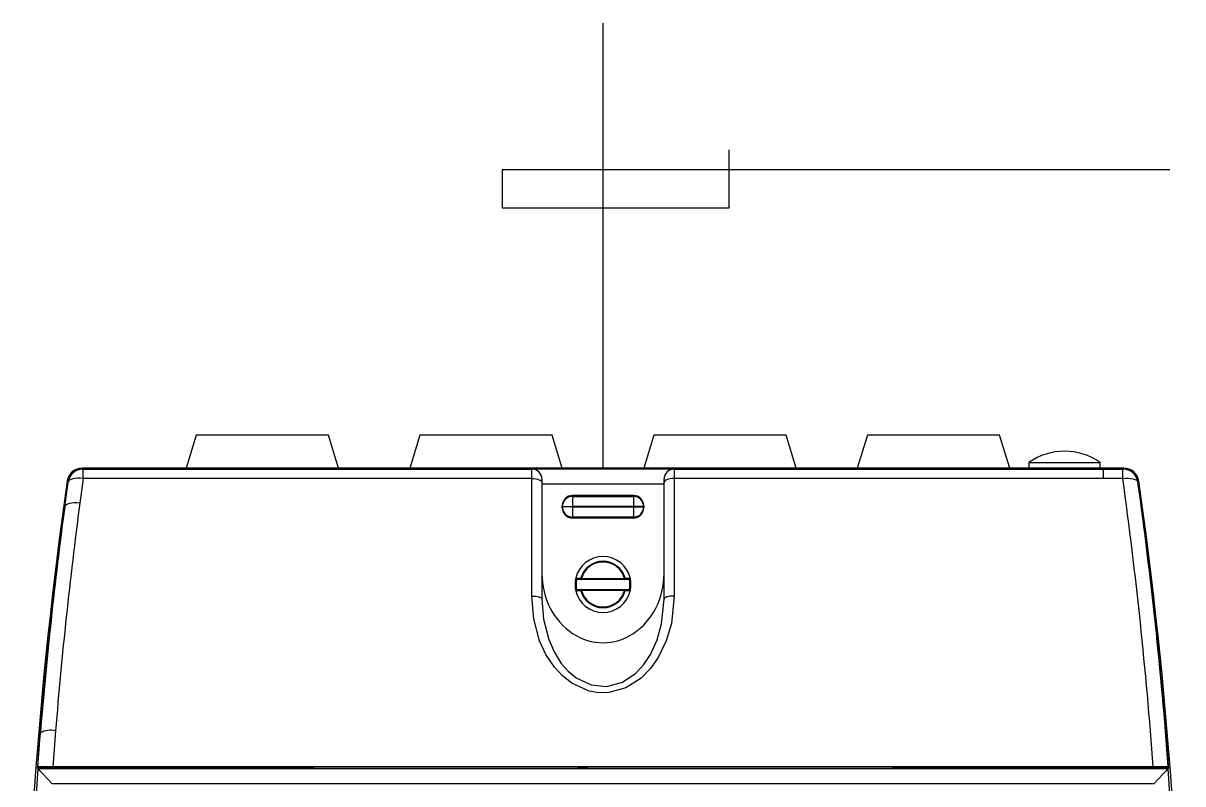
# Model space of a CAD drawing. Header units: millimetres. Extents: x 0 to 210250, y 0 to 148500.
# Drawn here: x 23672 to 31651, y 96527 to 101765 of the extents above; entities that cross this region are included whole.
import ezdxf

# ---------------------------------------------------------------- set-up
doc = ezdxf.new("R2010")
doc.units = ezdxf.units.MM
doc.header["$LTSCALE"] = 250
doc.header["$MEASUREMENT"] = 0
doc.layers.get('0').update_dxf_attribs({"lineweight": 25})
doc.layers.add('1', color=1, linetype='Continuous')
doc.layers.add('원격검침', color=3, linetype='Continuous')

msp = doc.modelspace()

# ---------------------------------------------------------------- linework, layer by layer
at = {"color": 7}
msp.add_line((27661.6, 98700.8), (27661.6, 101764.9), dxfattribs=at)
at = {"layer": '1'}
for p, q in [((28530, 100493.3), (28530, 100891.9)), ((31560.9, 100755.1), (26968.3, 100755.1)), ((26968.3, 100755.1), (26968.3, 100493.3)), ((26968.3, 100493.3), (28530, 100493.3))]:
    msp.add_line(p, q, dxfattribs=at)
at = {"layer": '원격검침', "color": 3}
for p, q in [((24862.2, 98928.3), (24792.3, 98700.8)), ((25772, 98928.3), (24862.2, 98928.3)), ((25842, 98700.8), (25772, 98928.3)), ((26401.9, 98928.3), (26331.9, 98700.8)), ((27311.6, 98928.3), (26401.9, 98928.3)), ((27381.6, 98700.8), (27311.6, 98928.3)), ((28011.5, 98928.3), (27941.5, 98700.8)), ((28921.2, 98928.3), (28011.5, 98928.3)), ((28991.2, 98700.8), (28921.2, 98928.3)), ((29481.1, 98928.3), (29411.1, 98700.8)), ((30390.9, 98928.3), (29481.1, 98928.3)), ((30460.9, 98700.8), (30390.9, 98928.3)), ((30592.5, 98740), (30592.5, 98705)), ((30592.5, 98740), (31082.4, 98740)), ((30662.5, 98705), (30662.8, 98700.8)), ((31012.1, 98700.8), (31012.4, 98705)), ((31082.4, 98705), (31082.4, 98740)), ((24013.1, 98626.6), (24000.1, 98622.5)), ((24028.5, 98629.4), (24013.1, 98626.6)), ((24046, 98630.7), (24028.5, 98629.4)), ((24064.8, 98630.6), (24046, 98630.7)), ((24084.4, 98629), (24061.5, 98459.4)), ((24082.3, 98696.4), (24061.7, 98693.1)), ((24084.4, 98629), (24064.8, 98630.6)), ((24078.4, 98700.8), (31244.7, 98700.8)), ((31244.7, 98700.8), (24078.4, 98700.8)), ((24078.4, 98700.8), (24080.3, 98698.6)), ((24080.3, 98698.6), (24082, 98696.7)), ((24082, 98696.7), (24083.4, 98695)), ((24082, 98696.7), (31241.1, 98696.7)), ((24083.4, 98695), (24084.4, 98693.9)), ((24084.4, 98629), (24084.4, 98693.9)), ((24084.4, 98693.9), (27171.7, 98693.9)), ((27171.7, 98629), (24084.4, 98629)), ((27171.7, 98694.8), (28151.4, 98694.8)), ((27171.7, 98693.9), (27171.7, 98694.8)), ((27171.7, 98629), (27171.7, 98693.9)), ((27171.7, 97820.1), (27171.7, 98629)), ((27171.7, 98629), (27185.3, 98628.5)), ((27185.3, 98628.5), (27198.5, 98627)), ((27198.5, 98627), (27210.6, 98624.5)), ((27210.6, 98624.5), (27221.2, 98621.2)), ((27241.7, 98624), (27241.7, 98602.3)), ((27241.7, 98624), (27241.7, 98624)), ((28081.5, 98602.3), (28081.5, 98624)), ((28081.5, 98624), (28081.5, 98624)), ((28112.6, 98624.5), (28101.9, 98621.2)), ((28124.7, 98627), (28112.6, 98624.5)), ((28137.8, 98628.5), (28124.7, 98627)), ((28151.4, 98629), (28137.8, 98628.5)), ((28151.4, 98694.8), (28151.4, 98693.9)), ((28151.4, 98693.9), (28151.4, 98629)), ((28151.4, 98693.9), (31104.8, 98693.9)), ((28151.4, 98629), (28151.4, 97820.1)), ((31104.8, 98629), (28151.4, 98629)), ((31104.8, 98629), (31104.8, 98693.9)), ((31104.8, 98693.9), (31238.7, 98693.9)), ((31238.7, 98629), (31104.8, 98629)), ((31238.7, 98693.9), (31239.7, 98695)), ((31238.7, 98629), (31238.7, 98693.9)), ((31238.7, 98629), (31258.3, 98630.6)), ((31239.7, 98695), (31241.1, 98696.7)), ((31241.1, 98696.7), (31242.8, 98698.6)), ((31242.8, 98698.6), (31244.7, 98700.8)), ((31258.3, 98630.6), (31277.1, 98630.7)), ((31277.1, 98630.7), (31294.6, 98629.4)), ((31294.6, 98629.4), (31310.1, 98626.6)), ((31310.1, 98626.6), (31323, 98622.5)), ((23957.5, 98435.2), (23980.4, 98603.8)), ((23979.5, 98604.8), (23978.4, 98606.2)), ((23979.7, 98604.7), (23979.5, 98604.8)), ((23980.4, 98603.8), (23979.7, 98604.7)), ((23983.5, 98610.8), (23980.4, 98603.8)), ((23990.1, 98617.2), (23983.5, 98610.8)), ((24000.1, 98622.5), (23990.1, 98617.2)), ((27221.2, 98621.2), (27229.9, 98617.1)), ((27229.9, 98617.1), (27236.3, 98612.5)), ((27236.3, 98612.5), (27240.3, 98607.5)), ((27240.3, 98607.5), (27241.7, 98602.3)), ((27241.7, 98602.3), (27241.7, 97798.5)), ((28081.5, 98589.9), (27241.7, 98589.9)), ((28082.8, 98607.5), (28081.5, 98602.3)), ((28081.5, 97798.5), (28081.5, 98602.3)), ((28086.8, 98612.5), (28082.8, 98607.5)), ((28093.2, 98617.1), (28086.8, 98612.5)), ((28101.9, 98621.2), (28093.2, 98617.1)), ((31323, 98622.5), (31333, 98617.2)), ((31333, 98617.2), (31339.6, 98610.8)), ((31339.6, 98610.8), (31342.7, 98603.8)), ((31343.1, 98604.3), (31342.7, 98603.8)), ((31344.7, 98606.2), (31343.1, 98604.3)), ((31363.1, 98471.2), (31344.7, 98606.2)), ((27451.6, 98512.2), (27451.6, 98506.1)), ((27521.6, 98512.2), (27451.6, 98512.2)), ((27451.6, 98506.1), (27871.5, 98506.1)), ((27451.6, 98506.1), (27451.6, 98436.1)), ((27521.6, 98507.3), (27521.6, 98512.2)), ((27801.5, 98512.2), (27521.6, 98512.2)), ((27801.5, 98509.8), (27521.6, 98509.8)), ((27801.5, 98507.3), (27521.6, 98507.3)), ((27801.5, 98507.3), (27801.5, 98512.2)), ((27871.5, 98512.2), (27801.5, 98512.2)), ((27871.5, 98506.1), (27871.5, 98512.2)), ((27871.5, 98506.1), (27871.5, 98436.1)), ((23960.5, 98442), (23957.5, 98435.2)), ((23967.1, 98448.1), (23960.5, 98442)), ((23977.1, 98453.2), (23967.1, 98448.1)), ((23990, 98457.2), (23977.1, 98453.2)), ((24005.5, 98459.9), (23990, 98457.2)), ((24023.1, 98461.1), (24005.5, 98459.9)), ((24041.9, 98461), (24023.1, 98461.1)), ((24061.5, 98459.4), (24041.9, 98461)), ((27381.6, 98436.1), (27381.6, 98442.2)), ((27381.6, 98433.7), (27381.6, 98436.1)), ((27381.6, 98436.1), (27451.6, 98436.1)), ((27451.6, 98433.7), (27381.6, 98433.7)), ((27381.6, 98427.6), (27381.6, 98433.7)), ((27871.5, 98436.1), (27451.6, 98436.1)), ((27451.6, 98436.1), (27451.6, 98433.7)), ((27451.6, 98433.7), (27451.6, 98363.7)), ((27451.6, 98433.7), (27871.5, 98433.7)), ((27871.5, 98433.7), (27871.5, 98436.1)), ((27941.5, 98436.1), (27871.5, 98436.1)), ((27871.5, 98433.7), (27871.5, 98363.7)), ((27871.5, 98433.7), (27941.5, 98433.7)), ((27941.5, 98442.2), (27941.5, 98436.1)), ((27941.5, 98436.1), (27941.5, 98433.7)), ((27941.5, 98433.7), (27941.5, 98427.6)), ((27871.5, 98363.7), (27451.6, 98363.7)), ((27451.6, 98363.7), (27451.6, 98357.6)), ((27451.6, 98357.6), (27521.6, 98357.6)), ((27521.6, 98362.5), (27801.5, 98362.5)), ((27521.6, 98362.5), (27521.6, 98357.6)), ((27521.6, 98357.6), (27801.5, 98357.6)), ((27801.5, 98362.5), (27801.5, 98357.6)), ((27801.5, 98357.6), (27871.5, 98357.6)), ((27871.5, 98357.6), (27871.5, 98363.7)), ((27512.8, 97934.5), (27472.3, 97934.5)), ((27474, 97942.6), (27484, 97942.7)), ((27484, 97942.7), (27508, 97942.9)), ((27508, 97942.9), (27512.8, 97941.5)), ((27508, 97942.9), (27508, 97941.3)), ((27508, 97941.3), (27508.1, 97939.8)), ((27508.1, 97939.8), (27508.5, 97938.4)), ((27508.5, 97938.4), (27509.1, 97937.1)), ((27509.1, 97937.1), (27509.8, 97936)), ((27509.8, 97936), (27510.7, 97935.2)), ((27510.7, 97935.2), (27511.7, 97934.7)), ((27511.7, 97934.7), (27512.8, 97934.5)), ((27512.8, 97941.5), (27512.8, 97934.5)), ((27512.8, 97941.5), (27810.3, 97941.5)), ((27810.3, 97934.5), (27512.8, 97934.5)), ((27815.1, 97942.9), (27810.3, 97941.5)), ((27810.3, 97934.5), (27810.3, 97941.5)), ((27810.3, 97934.5), (27811.4, 97934.7)), ((27850.8, 97934.5), (27810.3, 97934.5)), ((27811.4, 97934.7), (27812.4, 97935.2)), ((27812.4, 97935.2), (27813.3, 97936)), ((27813.3, 97936), (27814, 97937.1)), ((27814, 97937.1), (27814.6, 97938.4)), ((27814.6, 97938.4), (27815, 97939.8)), ((27815, 97939.8), (27815.2, 97941.3)), ((27815.2, 97941.3), (27815.1, 97942.9)), ((27815.1, 97942.9), (27825.1, 97942.8)), ((27825.1, 97942.8), (27849.1, 97942.6)), ((27472.3, 97864.5), (27512.8, 97864.5)), ((27498, 97856.3), (27474, 97856.4)), ((27508, 97856.2), (27498, 97856.3)), ((27508.1, 97859.3), (27508, 97857.7)), ((27508, 97857.7), (27508, 97856.2)), ((27512.8, 97857.5), (27508, 97856.2)), ((27508.5, 97860.7), (27508.1, 97859.3)), ((27509.1, 97862), (27508.5, 97860.7)), ((27509.8, 97863.1), (27509.1, 97862)), ((27510.7, 97863.9), (27509.8, 97863.1)), ((27511.7, 97864.4), (27510.7, 97863.9)), ((27512.8, 97864.5), (27511.7, 97864.4)), ((27512.8, 97864.5), (27512.8, 97857.5)), ((27512.8, 97864.5), (27810.3, 97864.5)), ((27810.3, 97857.5), (27512.8, 97857.5)), ((27810.3, 97864.5), (27811.4, 97864.4)), ((27810.3, 97857.5), (27810.3, 97864.5)), ((27810.3, 97864.5), (27850.8, 97864.5)), ((27810.3, 97857.5), (27815.1, 97856.2)), ((27811.4, 97864.4), (27812.4, 97863.9)), ((27812.4, 97863.9), (27813.3, 97863.1)), ((27813.3, 97863.1), (27814, 97862)), ((27814, 97862), (27814.6, 97860.7)), ((27814.6, 97860.7), (27815, 97859.3)), ((27815, 97859.3), (27815.2, 97857.7)), ((27815.2, 97857.7), (27815.1, 97856.2)), ((27839.1, 97856.4), (27815.1, 97856.2)), ((27849.1, 97856.4), (27839.1, 97856.4)), ((27184.8, 97664.1), (27171.7, 97820.1)), ((27171.7, 97820.1), (27185.3, 97819.7)), ((27185.3, 97819.7), (27198.5, 97818.4)), ((27198.5, 97818.4), (27210.6, 97816.4)), ((27210.6, 97816.4), (27221.2, 97813.7)), ((27221.2, 97813.7), (27229.9, 97810.5)), ((27229.9, 97810.5), (27236.3, 97806.7)), ((27236.3, 97806.7), (27240.3, 97802.7)), ((27240.3, 97802.7), (27241.7, 97798.5)), ((27241.7, 97798.5), (27252.5, 97659.9)), ((28064.8, 97627.6), (28081.5, 97798.5)), ((28082.8, 97802.7), (28081.5, 97798.5)), ((28086.8, 97806.7), (28082.8, 97802.7)), ((28093.2, 97810.5), (28086.8, 97806.7)), ((28101.9, 97813.7), (28093.2, 97810.5)), ((28112.6, 97816.4), (28101.9, 97813.7)), ((28124.7, 97818.4), (28112.6, 97816.4)), ((28137.8, 97819.7), (28124.7, 97818.4)), ((28151.4, 97820.1), (28132, 97630.9)), ((28151.4, 97820.1), (28137.8, 97819.7)), ((27225.6, 97512.1), (27184.8, 97664.1)), ((27252.5, 97659.9), (27287.9, 97520.5)), ((28034.4, 97518.2), (28064.8, 97627.6)), ((28132, 97630.9), (28096.9, 97510.5)), ((27269.1, 97417.4), (27225.6, 97512.1)), ((27287.9, 97520.5), (27324.4, 97436.4)), ((27987.8, 97416.5), (28034.4, 97518.2)), ((28096.9, 97510.5), (28042.2, 97396.8)), ((27324.4, 97436.4), (27374.7, 97356.3)), ((27326.9, 97330), (27269.1, 97417.4)), ((27374.7, 97356.3), (27421, 97303.4)), ((27886.4, 97288.6), (27941.9, 97347.9)), ((27941.9, 97347.9), (27987.8, 97416.5)), ((28042.2, 97396.8), (27989, 97321.2)), ((27382, 97270.2), (27326.9, 97330)), ((27446.2, 97219.6), (27382, 97270.2)), ((27421, 97303.4), (27476.9, 97256.9)), ((27795.9, 97227.8), (27886.4, 97288.6)), ((27989, 97321.2), (27923.9, 97254.8)), ((27567.5, 97165.1), (27446.2, 97219.6)), ((27476.9, 97256.9), (27580.9, 97207.9)), ((27580.9, 97207.9), (27683.6, 97197.7)), ((27683.6, 97197.7), (27695.6, 97198.9)), ((27695.6, 97198.9), (27795.9, 97227.8)), ((27818.2, 97187.3), (27701.3, 97155.1)), ((27923.9, 97254.8), (27818.2, 97187.3)), ((27633.9, 97154.1), (27567.5, 97165.1)), ((27701.3, 97155.1), (27633.9, 97154.1)), ((23779.8, 96750), (23789.9, 96877.1)), ((23894.5, 96892), (23884.4, 96764.2)), ((23771.6, 96643.3), (23779.8, 96750)), ((23884.4, 96764.2), (23875.3, 96643.3)), ((23769.8, 96643.3), (23769.2, 96636.3)), ((23769.2, 96636.3), (23954.5, 96636.3)), ((23769.2, 96636.3), (23773.5, 96631.8)), ((23771.6, 96643.3), (23769.4, 96643.3)), ((23875.3, 96643.3), (23771.6, 96643.3)), ((23773.5, 96631.8), (31549.6, 96631.8)), ((23773.5, 96631.8), (23777.3, 96627.7)), ((31447.8, 96643.3), (23875.3, 96643.3)), ((23955.1, 96643.3), (23954.5, 96636.3)), ((25642.6, 96636.3), (23954.5, 96636.3)), ((24330.4, 96636.3), (24330.4, 96643.3)), ((25702, 96642.3), (25642.6, 96636.3)), ((25807, 96642.3), (25702, 96642.3)), ((25807, 96643.3), (25807, 96642.3)), ((25912, 96642.3), (25807, 96642.3)), ((25810.4, 96642.3), (25810.4, 96643.3)), ((25908.6, 96643.3), (25908.6, 96642.3)), ((25912, 96642.3), (25912, 96643.3)), ((27276.6, 96642.3), (25912, 96642.3)), ((27276.6, 96643.3), (27276.6, 96642.3)), ((27346.6, 96642.3), (27276.6, 96642.3)), ((27280, 96642.3), (27280, 96643.3)), ((27343.3, 96643.3), (27343.3, 96642.3)), ((27346.6, 96642.3), (27346.6, 96643.3)), ((27486, 96642.3), (27346.6, 96642.3)), ((27486.6, 96642.6), (27486, 96642.3)), ((27486.6, 96642.6), (27486.6, 96643.3)), ((27486.6, 96642.6), (27556.6, 96642.6)), ((27492.7, 96643.3), (27492.7, 96642.6)), ((27553.5, 96642.6), (27553.5, 96643.3)), ((27556.6, 96643.3), (27556.6, 96642.6)), ((27766.5, 96642.6), (27556.6, 96642.6)), ((27766.5, 96642.6), (27766.5, 96643.3)), ((27836.5, 96642.6), (27766.5, 96642.6)), ((27769.6, 96643.3), (27769.6, 96642.6)), ((27830.4, 96643.3), (27830.4, 96642.6)), ((27836.5, 96642.6), (27836.5, 96643.3)), ((27837.1, 96642.3), (27836.5, 96642.6)), ((27976.5, 96642.3), (27837.1, 96642.3)), ((27976.5, 96643.3), (27976.5, 96642.3)), ((28046.5, 96642.3), (27976.5, 96642.3)), ((27979.8, 96642.3), (27979.8, 96643.3)), ((28043.1, 96643.3), (28043.1, 96642.3)), ((28046.5, 96642.3), (28046.5, 96643.3)), ((29411.1, 96642.3), (28046.5, 96642.3)), ((29411.1, 96643.3), (29411.1, 96642.3)), ((29516.1, 96642.3), (29411.1, 96642.3)), ((29414.5, 96642.3), (29414.5, 96643.3)), ((29512.7, 96643.3), (29512.7, 96642.3)), ((29516.1, 96642.3), (29516.1, 96643.3)), ((29621.1, 96642.3), (29516.1, 96642.3)), ((29680.5, 96636.3), (29621.1, 96642.3)), ((31368.6, 96636.3), (29680.5, 96636.3)), ((30551.8, 96643.3), (30551.8, 96636.3)), ((30551.8, 96643.3), (30551.8, 96636.3)), ((31111.7, 96636.3), (31111.7, 96643.3)), ((31111.7, 96643.3), (31111.7, 96636.3)), ((31195.7, 96636.3), (31195.7, 96643.3)), ((31368.6, 96636.3), (31368, 96643.3)), ((31368.6, 96636.3), (31553.9, 96636.3)), ((31551.5, 96643.3), (31447.8, 96643.3)), ((31549.6, 96631.8), (31545.8, 96627.7)), ((31549.6, 96631.8), (31553.9, 96636.3)), ((31551.5, 96643.3), (31553.7, 96643.3)), ((31553.9, 96636.3), (31553.3, 96643.3)), ((23777.3, 96627.7), (23787.1, 96617)), ((23787.1, 96617), (23807.4, 96595.2)), ((23807.4, 96595.2), (23840.7, 96559.3)), ((23840.7, 96559.3), (23870.6, 96527.2)), ((31482.4, 96559.3), (31452.5, 96527.2)), ((31515.7, 96595.2), (31482.4, 96559.3)), ((31536, 96617), (31515.7, 96595.2)), ((31545.8, 96627.7), (31536, 96617)), ((23870.6, 96527.2), (23870.9, 96526.8)), ((31452.2, 96526.8), (23870.9, 96526.8)), ((31452.5, 96527.2), (31452.2, 96526.8))]:
    msp.add_line(p, q, dxfattribs=at)
for centre, radius, start, end in [((30837.5, 98390.1), 427.1, 55.00798, 124.99202), ((24078.4, 98595.9), 105, 89.9995, 171.88813), ((24075.5, 98596.9), 102, 100.4982, 172.24425), ((24082.1, 98592), 104.7, 90.04604, 172.22419), ((24084.4, 98589), 105, 90.0044, 171.89461), ((27170.7, 98623.9), 70.9, 0.05875, 89.24065), ((27171.7, 98624), 70, 0, 90.00109), ((28152.3, 98624), 70.9, 90.7226, 179.978), ((28151.4, 98624), 70, 89.99891, 180), ((31238.7, 98589), 105, 8.10539, 89.9956), ((12.8, 94337.7), 31519.4, 4.19487, 7.82492), ((31241, 98591.9), 104.7, 7.80815, 89.92162), ((31244.7, 98595.9), 105, 8.11187, 90.0005), ((31244.7, 98595.9), 105, 8.11378, 90.00048), ((53904.5, 94344.4), 30232.6, 171.88762, 188.11238), ((53904.5, 94344.4), 30232.6, 171.88763, 188.11237), ((54764.6, 94336.5), 31080.9, 172.10419, 175.74358), ((590.7, 94337.2), 31046.5, 4.25985, 7.89885), ((1418.6, 94344.4), 30232.6, 351.88762, 8.11238), ((1418.6, 94344.4), 30232.6, 351.88763, 8.11237), ((27451.6, 98436.1), 70, 89.99564, 180), ((27871.5, 98436.1), 70, 0, 90.00436), ((564.2, 94337.1), 31075.2, 4.2562, 7.64521), ((54733.4, 94337), 31047.5, 172.41489, 175.30721), ((55311.8, 94337.4), 31520.9, 172.48593, 175.35147), ((27451.6, 98433.7), 70, 180, 270.00436), ((27871.5, 98433.7), 70, 269.99564, 0), ((27661.6, 97899.5), 192.5, 12.94055, 167.05945), ((27661.6, 97899.5), 159.5, 15.76354, 164.23646), ((27661.6, 97899.5), 154.6, 15.76354, 164.23646), ((27661.6, 97899.5), 192.5, 169.52432, 190.47568), ((27661.6, 97899.5), 192.5, 167.05945, 169.52432), ((27661.6, 97899.5), 185.5, 169.12428, 190.87572), ((27661.6, 97899.5), 185.5, 349.12428, 10.87572), ((27661.6, 97899.5), 192.5, 10.47568, 12.94055), ((27661.6, 97899.5), 192.5, 349.52432, 10.47568), ((27661.6, 97899.5), 192.5, 190.47568, 192.94055), ((27661.6, 97899.5), 192.5, 192.94055, 347.05945), ((27661.6, 97899.5), 159.5, 195.76354, 344.23646), ((27661.6, 97899.5), 154.6, 195.76354, 344.23646), ((27661.6, 97899.5), 192.5, 347.05945, 349.52432), ((23859.9, 96760.7), 135.8, 75.2262, 121.02938), ((53904.5, 94344.4), 30217.8, 175.65881, 184.34119), ((1418.6, 94344.4), 30217.8, 355.65881, 4.34119)]:
    msp.add_arc(centre, radius, start, end, dxfattribs=at)
for centre, major_axis, ratio, start_param, end_param in [((27451.6, 98442.2), (0, 70), 0.999848, 0, 1.570796), ((27871.5, 98442.2), (0, 70), 0.999848, 4.712389, 6.283185), ((27451.6, 98427.6), (0, 70), 0.999848, 1.570796, 3.141593), ((27871.5, 98427.6), (0, 70), 0.999848, 3.141593, 4.712389), ((27661.6, 97976.5), (0, 478.2), 0.878106, 1.570796, 4.712389)]:
    msp.add_ellipse(centre, major_axis=major_axis, ratio=ratio, start_param=start_param, end_param=end_param, dxfattribs=at)

doc.saveas('drawing.dxf')
